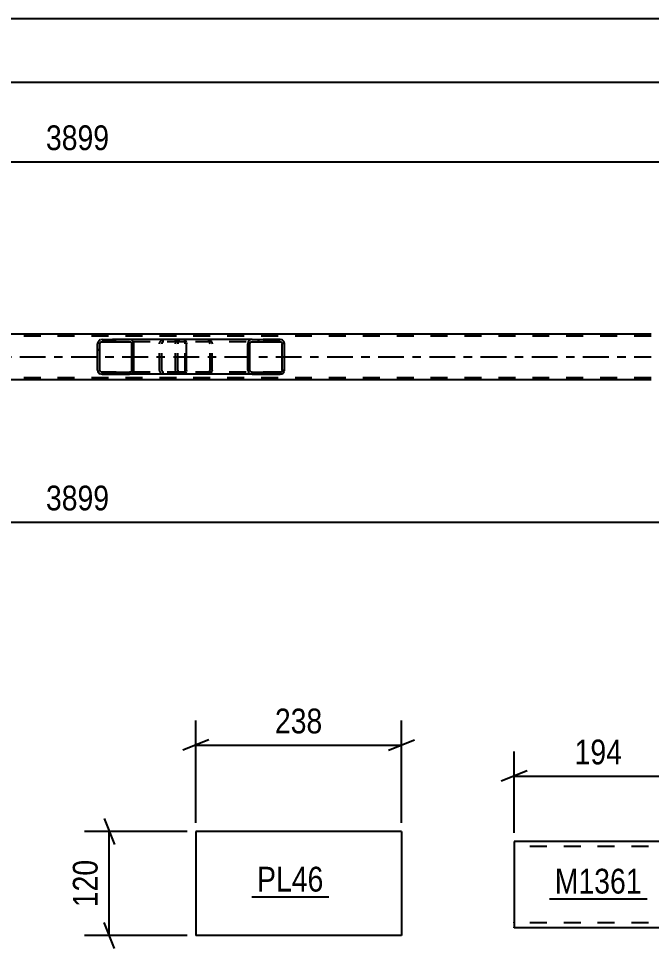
# Model space of a CAD drawing. Header units: millimetres. Extents: x 0 to 841, y 0 to 594.
# Drawn here: x 659.4 to 732.6, y 152.9 to 260.3 of the extents above; entities that cross this region are included whole.
import ezdxf

# ---------------------------------------------------------------- set-up
doc = ezdxf.new("R2010")
doc.units = ezdxf.units.MM
doc.linetypes.add('DXK_LINE_DOT2', pattern=[3.9198, 1.9599, -1.9599])
doc.linetypes.add('DXK_LINE_DOT3', pattern=[5.9187, 2.979, -0.9799, 0.9799, -0.9799])
doc.styles.add('Arial Narrow', font='ARIALN.TTF', dxfattribs={"height": 0.2})

# ---------------------------------------------------------------- blocks, each defined once
blk = doc.blocks.new('Part-275727060-5517 - 5511')
at = {"color": 2, "linetype": 'Continuous'}
for p, q in [((703.68, 166.36), (679.9, 166.36)), ((679.9, 166.36), (679.9, 154.36)), ((703.68, 166.36), (703.68, 154.36)), ((703.68, 154.36), (679.9, 154.36))]:
    blk.add_line(p, q, dxfattribs=at)
blk = doc.blocks.new('Part-275727060-3961 - 3899')
at = {"color": 7, "linetype": 'DXK_LINE_DOT2'}
for p, q in [((732.53, 223.61), (73.61, 223.61)), ((732.53, 218.81), (73.61, 218.81))]:
    blk.add_line(p, q, dxfattribs=at)
at = {"color": 2, "linetype": 'Continuous'}
for p, q in [((732.53, 223.85), (596.53, 223.85)), ((732.53, 218.57), (596.53, 218.57))]:
    blk.add_line(p, q, dxfattribs=at)
at = {"color": 7, "linetype": 'DXK_LINE_DOT3'}
blk.add_line((73.61, 221.21), (732.53, 221.21), dxfattribs=at)
blk = doc.blocks.new('Part-275727060-3962 - 3899')
at = {"linetype": 'Continuous'}
h = blk.add_hatch(dxfattribs=at)
h.set_pattern_fill('', scale=0.7, style=0, pattern_type=0)
h.set_pattern_definition([(45, (690.1171, 222.9175), (-1.57154, 1.57154), [])])
h.paths.add_polyline_path([(690.16, 222.73), (690.12, 222.92), (690.01, 223.07), (689.84, 223.18), (689.65, 223.21), (686.41, 223.21), (686.21, 223.18), (686.05, 223.07), (685.94, 222.92), (685.9, 222.73), (685.9, 219.69), (685.94, 219.51), (686.05, 219.35), (686.21, 219.25), (686.41, 219.21), (689.65, 219.21), (689.84, 219.25), (690.01, 219.35), (690.12, 219.51), (690.16, 219.69)])
h.paths.add_polyline_path([(689.88, 219.6), (689.83, 219.52), (689.74, 219.47), (689.65, 219.45), (686.41, 219.45), (686.31, 219.47), (686.23, 219.52), (686.17, 219.6), (686.15, 219.69), (686.15, 222.73), (686.17, 222.83), (686.23, 222.9), (686.31, 222.96), (686.41, 222.97), (689.65, 222.97), (689.74, 222.96), (689.83, 222.9), (689.88, 222.83), (689.9, 222.73), (689.9, 219.69)])
at = {"color": 7, "linetype": 'DXK_LINE_DOT2'}
for p, q in [((677.55, 222.73), (677.59, 222.92)), ((677.55, 219.69), (677.55, 222.73)), ((677.82, 222.83), (677.81, 222.73)), ((677.81, 219.69), (677.81, 222.73)), ((677.88, 222.9), (677.82, 222.83)), ((677.87, 223.18), (678.06, 223.21)), ((677.96, 222.96), (677.88, 222.9)), ((678.06, 222.97), (677.96, 222.96)), ((678.54, 223.21), (678.06, 223.21)), ((689.65, 222.97), (678.06, 222.97)), ((681.3, 223.21), (681.49, 223.18)), ((681.39, 222.96), (681.3, 222.97)), ((681.48, 222.9), (681.39, 222.96)), ((681.53, 222.83), (681.48, 222.9)), ((681.55, 222.73), (681.53, 222.83)), ((681.55, 219.69), (681.55, 222.73)), ((681.77, 222.92), (681.81, 222.73)), ((681.81, 219.69), (681.81, 222.73)), ((689.65, 223.21), (686.41, 223.21)), ((677.59, 219.51), (677.55, 219.69)), ((677.81, 219.69), (677.82, 219.6)), ((677.82, 219.6), (677.88, 219.52)), ((678.06, 219.21), (677.87, 219.25)), ((677.88, 219.52), (677.96, 219.47)), ((677.96, 219.47), (678.06, 219.45)), ((689.65, 219.45), (678.06, 219.45)), ((678.54, 219.21), (678.06, 219.21)), ((681.3, 219.45), (681.39, 219.47)), ((681.49, 219.25), (681.3, 219.21)), ((681.39, 219.47), (681.48, 219.52)), ((681.48, 219.52), (681.53, 219.6)), ((681.53, 219.6), (681.55, 219.69)), ((681.81, 219.69), (681.77, 219.51)), ((686.41, 219.21), (689.65, 219.21))]:
    blk.add_line(p, q, dxfattribs=at)
at = {"color": 2, "linetype": 'Continuous'}
for p, q in [((686.41, 223.21), (678.54, 223.21)), ((685.94, 222.92), (685.9, 222.73)), ((685.9, 219.69), (685.9, 222.73)), ((686.15, 222.73), (686.17, 222.83)), ((686.15, 219.69), (686.15, 222.73)), ((686.17, 222.83), (686.23, 222.9)), ((686.41, 223.21), (686.21, 223.18)), ((686.23, 222.9), (686.31, 222.96)), ((686.31, 222.96), (686.41, 222.97)), ((686.41, 223.21), (689.65, 223.21)), ((686.41, 222.97), (689.65, 222.97)), ((689.84, 223.18), (689.65, 223.21)), ((689.65, 222.97), (689.74, 222.96)), ((689.74, 222.96), (689.83, 222.9)), ((689.83, 222.9), (689.88, 222.83)), ((689.88, 222.83), (689.9, 222.73)), ((689.9, 219.69), (689.9, 222.73)), ((690.16, 222.73), (690.12, 222.92)), ((690.16, 219.69), (690.16, 222.73)), ((686.41, 219.21), (678.54, 219.21)), ((685.9, 219.69), (685.94, 219.51)), ((686.17, 219.6), (686.15, 219.69)), ((686.23, 219.52), (686.17, 219.6)), ((686.21, 219.25), (686.41, 219.21)), ((686.31, 219.47), (686.23, 219.52)), ((686.41, 219.45), (686.31, 219.47)), ((686.41, 219.45), (689.65, 219.45)), ((686.41, 219.21), (689.65, 219.21)), ((689.74, 219.47), (689.65, 219.45)), ((689.65, 219.21), (689.84, 219.25)), ((689.83, 219.52), (689.74, 219.47)), ((689.88, 219.6), (689.83, 219.52)), ((689.9, 219.69), (689.88, 219.6)), ((690.12, 219.51), (690.16, 219.69))]:
    blk.add_line(p, q, dxfattribs=at)
at = {"color": 7, "linetype": 'DXK_LINE_DOT2'}
for centre, start, end in [((678.04, 222.71), 110.7583, 155.68), ((681.32, 222.71), 24.3199, 69.2417), ((678.04, 219.71), 204.3199, 249.2417), ((681.32, 219.71), 290.7583, 335.68)]:
    blk.add_arc(centre, 0.496, start, end, dxfattribs=at)
at = {"color": 2, "linetype": 'Continuous'}
for centre, start, end in [((686.39, 222.71), 110.7583, 155.68), ((689.66, 222.71), 24.32, 69.2417), ((686.39, 219.71), 204.32, 249.2417), ((689.66, 219.71), 290.7583, 335.68)]:
    blk.add_arc(centre, 0.496, start, end, dxfattribs=at)
blk = doc.blocks.new('Part-275727060-3963 - 3899')
at = {"linetype": 'Continuous'}
h = blk.add_hatch(dxfattribs=at)
h.set_pattern_fill('', scale=0.7, style=0, pattern_type=0)
h.set_pattern_definition([(45, (672.7065, 222.9175), (-1.57154, 1.57154), [])])
h.paths.add_polyline_path([(672.74, 222.73), (672.71, 222.92), (672.6, 223.07), (672.43, 223.18), (672.24, 223.21), (669.06, 223.21), (668.87, 223.18), (668.7, 223.07), (668.59, 222.92), (668.55, 222.73), (668.55, 219.69), (668.59, 219.51), (668.7, 219.35), (668.87, 219.25), (669.06, 219.21), (672.24, 219.21), (672.43, 219.25), (672.6, 219.35), (672.71, 219.51), (672.74, 219.69)])
h.paths.add_polyline_path([(672.47, 219.6), (672.42, 219.52), (672.34, 219.47), (672.24, 219.45), (669.06, 219.45), (668.96, 219.47), (668.88, 219.52), (668.83, 219.6), (668.81, 219.69), (668.81, 222.73), (668.83, 222.83), (668.88, 222.9), (668.96, 222.96), (669.06, 222.97), (672.24, 222.97), (672.34, 222.96), (672.42, 222.9), (672.47, 222.83), (672.49, 222.73), (672.49, 219.69)])
at = {"color": 2, "linetype": 'Continuous'}
for p, q in [((668.59, 222.92), (668.55, 222.73)), ((668.55, 219.69), (668.55, 222.73)), ((668.81, 222.73), (668.83, 222.83)), ((668.81, 219.69), (668.81, 222.73)), ((668.83, 222.83), (668.88, 222.9)), ((669.06, 223.21), (668.87, 223.18)), ((668.88, 222.9), (668.96, 222.96)), ((668.96, 222.96), (669.06, 222.97)), ((669.06, 223.21), (672.24, 223.21)), ((669.06, 222.97), (672.24, 222.97)), ((678.54, 223.21), (672.24, 223.21)), ((672.43, 223.18), (672.24, 223.21)), ((672.24, 222.97), (672.34, 222.96)), ((672.34, 222.96), (672.42, 222.9)), ((672.42, 222.9), (672.47, 222.83)), ((672.47, 222.83), (672.49, 222.73)), ((672.49, 219.69), (672.49, 222.73)), ((672.74, 222.73), (672.71, 222.92)), ((672.74, 219.69), (672.74, 222.73)), ((678.54, 223.21), (678.65, 223.18)), ((678.65, 223.18), (678.73, 223.07)), ((678.73, 223.07), (678.79, 222.92)), ((678.79, 222.92), (678.81, 222.73)), ((678.81, 219.69), (678.81, 222.73)), ((668.55, 219.69), (668.59, 219.51)), ((668.83, 219.6), (668.81, 219.69)), ((668.88, 219.52), (668.83, 219.6)), ((668.87, 219.25), (669.06, 219.21)), ((668.96, 219.47), (668.88, 219.52)), ((669.06, 219.45), (668.96, 219.47)), ((669.06, 219.45), (672.24, 219.45)), ((669.06, 219.21), (672.24, 219.21)), ((672.34, 219.47), (672.24, 219.45)), ((672.24, 219.21), (672.43, 219.25)), ((678.54, 219.21), (672.24, 219.21)), ((672.42, 219.52), (672.34, 219.47)), ((672.47, 219.6), (672.42, 219.52)), ((672.49, 219.69), (672.47, 219.6)), ((672.71, 219.51), (672.74, 219.69)), ((678.65, 219.25), (678.54, 219.21)), ((678.73, 219.35), (678.65, 219.25)), ((678.79, 219.51), (678.73, 219.35)), ((678.81, 219.69), (678.79, 219.51))]:
    blk.add_line(p, q, dxfattribs=at)
at = {"color": 7, "linetype": 'DXK_LINE_DOT2'}
for p, q in [((672.24, 223.21), (669.06, 223.21)), ((678.54, 222.97), (669.06, 222.97)), ((675.71, 222.73), (675.74, 222.92)), ((675.71, 219.69), (675.71, 222.73)), ((675.98, 222.83), (675.96, 222.73)), ((675.96, 219.69), (675.96, 222.73)), ((676.03, 222.9), (675.98, 222.83)), ((676.02, 223.18), (676.21, 223.21)), ((676.11, 222.96), (676.03, 222.9)), ((676.21, 222.97), (676.11, 222.96)), ((677.55, 222.97), (677.55, 223.21)), ((678.59, 222.96), (678.54, 222.97)), ((678.64, 222.9), (678.59, 222.96)), ((678.67, 222.83), (678.64, 222.9)), ((678.68, 222.73), (678.67, 222.83)), ((678.68, 219.69), (678.68, 222.73)), ((678.54, 219.45), (669.06, 219.45)), ((672.24, 219.21), (669.06, 219.21)), ((675.74, 219.51), (675.71, 219.69)), ((675.96, 219.69), (675.98, 219.6)), ((675.98, 219.6), (676.03, 219.52)), ((676.21, 219.21), (676.02, 219.25)), ((676.03, 219.52), (676.11, 219.47)), ((676.11, 219.47), (676.21, 219.45)), ((677.55, 219.21), (677.55, 219.45)), ((678.54, 219.45), (678.59, 219.47)), ((678.59, 219.47), (678.64, 219.52)), ((678.64, 219.52), (678.67, 219.6)), ((678.67, 219.6), (678.68, 219.69))]:
    blk.add_line(p, q, dxfattribs=at)
at = {"color": 2, "linetype": 'Continuous'}
for centre, start, end in [((669.04, 222.72), 111.1941, 156.1506), ((672.26, 222.72), 23.8494, 68.8059), ((669.04, 219.71), 203.8494, 248.8059), ((672.26, 219.71), 291.1941, 336.1506)]:
    blk.add_arc(centre, 0.492, start, end, dxfattribs=at)
at = {"color": 7, "linetype": 'DXK_LINE_DOT2'}
for centre, start, end in [((676.19, 222.72), 111.1941, 156.1506), ((676.19, 219.71), 203.8494, 248.8059)]:
    blk.add_arc(centre, 0.492, start, end, dxfattribs=at)
blk = doc.blocks.new('Part-275727060-17681 - 17680')
at = {"color": 2, "linetype": 'Continuous'}
for p, q in [((736.16, 165.23), (716.72, 165.23)), ((716.72, 165.23), (716.72, 155.32)), ((736.16, 165.23), (736.16, 155.23)), ((716.72, 155.23), (716.72, 155.32)), ((736.16, 155.23), (716.72, 155.23))]:
    blk.add_line(p, q, dxfattribs=at)
at = {"color": 7, "linetype": 'DXK_LINE_DOT2'}
for p, q in [((736.16, 164.63), (716.72, 164.63)), ((716.72, 155.83), (716.72, 155.88)), ((736.16, 155.83), (716.72, 155.83)), ((736.16, 155.83), (736.16, 155.88))]:
    blk.add_line(p, q, dxfattribs=at)
blk = doc.blocks.new('StraightDimension-275727060-5519 - 5511')
at = {"color": 7, "linetype": 'Continuous'}
for p, q in [((669.3, 167.86), (670.5, 164.86)), ((678.9, 166.36), (667.05, 166.36)), ((669.9, 154.36), (669.9, 166.36)), ((670.5, 152.86), (669.3, 155.86)), ((678.9, 154.36), (667.05, 154.36))]:
    blk.add_line(p, q, dxfattribs=at)
at = {"color": 0}
blk.add_wipeout([(669.15, 163.7), (664.95, 163.7), (664.95, 157.02), (669.15, 157.02)], dxfattribs=at)
at = {"color": 3, "style": 'Arial Narrow'}
blk.add_text('120', height=2.863, rotation=90.0002, dxfattribs=at).set_placement((668.55, 157.62))
blk = doc.blocks.new('StraightDimension-275727060-5530 - 5511')
at = {"color": 7, "linetype": 'Continuous'}
for p, q in [((679.9, 167.36), (679.9, 179.21)), ((703.68, 167.36), (703.68, 179.21)), ((681.4, 176.96), (678.4, 175.76)), ((679.9, 176.36), (703.68, 176.36)), ((702.18, 175.76), (705.18, 176.96))]:
    blk.add_line(p, q, dxfattribs=at)
at = {"color": 0}
blk.add_wipeout([(695.13, 177.11), (695.13, 181.31), (688.45, 181.31), (688.45, 177.11)], dxfattribs=at)
at = {"color": 3, "style": 'Arial Narrow'}
blk.add_text('238', height=2.863, dxfattribs=at).set_placement((689.05, 177.71))
blk = doc.blocks.new('StraightDimension-275727060-4253 - 3899')
at = {"color": 7, "linetype": 'Continuous'}
for p, q in [((741.15, 217.57), (741.15, 191.69)), ((591.33, 209.17), (591.33, 191.69)), ((592.83, 202.73), (589.83, 201.53)), ((591.33, 202.13), (741.15, 202.13)), ((739.65, 201.53), (742.65, 202.73))]:
    blk.add_line(p, q, dxfattribs=at)
at = {"color": 0}
blk.add_wipeout([(670.5, 202.88), (670.5, 207.08), (661.98, 207.08), (661.98, 202.88)], dxfattribs=at)
at = {"color": 3, "style": 'Arial Narrow'}
blk.add_text('3899', height=2.863, dxfattribs=at).set_placement((662.58, 203.48))
at = {"color": 0, "linetype": 'Continuous'}
blk.add_wipeout([(740.55, 201.43), (736.35, 201.43), (736.35, 191.09), (740.55, 191.09)], dxfattribs=at)
at = {"color": 3, "linetype": 'Continuous', "style": 'Arial Narrow'}
blk.add_text('17794', height=2.863, rotation=90.0002, dxfattribs=at).set_placement((739.95, 191.69))
blk = doc.blocks.new('StraightDimension-275727060-4231 - 3899')
at = {"color": 7, "linetype": 'Continuous'}
blk.add_line((64.35, 260.31), (741.79, 260.31), dxfattribs=at)
blk = doc.blocks.new('StraightDimension-275727060-4195 - 3899')
at = {"color": 7, "linetype": 'Continuous'}
for p, q in [((591.33, 233.25), (591.33, 246.61)), ((741.15, 224.85), (741.15, 246.61)), ((592.83, 244.36), (589.83, 243.16)), ((739.65, 243.16), (742.65, 244.36)), ((591.33, 243.76), (741.15, 243.76))]:
    blk.add_line(p, q, dxfattribs=at)
at = {"color": 0}
blk.add_wipeout([(670.5, 244.51), (670.5, 248.71), (661.98, 248.71), (661.98, 244.51)], dxfattribs=at)
at = {"color": 3, "style": 'Arial Narrow'}
blk.add_text('3899', height=2.863, dxfattribs=at).set_placement((662.58, 245.11))
blk = doc.blocks.new('StraightDimension-275727060-4210 - 3899')
at = {"color": 7, "linetype": 'Continuous'}
blk.add_line((64.99, 252.96), (741.15, 252.96), dxfattribs=at)
blk = doc.blocks.new('StraightDimension-275727060-17767 - 17680')
at = {"color": 7, "linetype": 'Continuous'}
for p, q in [((716.72, 166.23), (716.72, 175.63)), ((736.16, 166.23), (736.16, 175.63)), ((718.22, 173.38), (715.22, 172.18)), ((734.66, 172.18), (737.66, 173.38)), ((716.72, 172.78), (736.16, 172.78))]:
    blk.add_line(p, q, dxfattribs=at)
at = {"color": 0}
blk.add_wipeout([(729.78, 173.53), (729.78, 177.73), (723.1, 177.73), (723.1, 173.53)], dxfattribs=at)
at = {"color": 3, "style": 'Arial Narrow'}
blk.add_text('194', height=2.863, dxfattribs=at).set_placement((723.7, 174.13))
blk = doc.blocks.new('Mark-275727060-5513 - 5511')
at = {"color": 30, "linetype": 'Continuous'}
blk.add_line((686.39, 158.83), (695.27, 158.83), dxfattribs=at)
at = {"color": 0}
blk.add_wipeout([(694.67, 159.43), (694.67, 162.43), (686.99, 162.43), (686.99, 159.43)], dxfattribs=at)
blk.add_wipeout([(694.67, 159.43), (694.67, 162.43), (686.99, 162.43), (686.99, 159.43)], dxfattribs=at)
at = {"color": 3, "style": 'Arial Narrow'}
blk.add_text('PL46', height=2.863, dxfattribs=at).set_placement((686.99, 159.43))
blk = doc.blocks.new('Mark-275727060-17820 - 17680')
at = {"color": 30, "linetype": 'Continuous'}
blk.add_line((720.81, 158.6), (732.07, 158.6), dxfattribs=at)
at = {"color": 0}
blk.add_wipeout([(731.47, 159.2), (731.47, 162.2), (721.41, 162.2), (721.41, 159.2)], dxfattribs=at)
blk.add_wipeout([(731.47, 159.2), (731.47, 162.2), (721.41, 162.2), (721.41, 159.2)], dxfattribs=at)
at = {"color": 3, "style": 'Arial Narrow'}
blk.add_text('M1361', height=2.863, dxfattribs=at).set_placement((721.41, 159.2))

msp = doc.modelspace()

# ---------------------------------------------------------------- block references
for name in ['StraightDimension-275727060-4231 - 3899', 'Part-275727060-3961 - 3899', 'Part-275727060-3963 - 3899', 'Part-275727060-3962 - 3899', 'StraightDimension-275727060-4253 - 3899', 'StraightDimension-275727060-17767 - 17680', 'StraightDimension-275727060-5519 - 5511', 'Part-275727060-5517 - 5511', 'Part-275727060-17681 - 17680']:
    msp.add_blockref(name, (0, 0))

# ---------------------------------------------------------------- next in the draw order: block references
for name in ['StraightDimension-275727060-4195 - 3899', 'StraightDimension-275727060-5530 - 5511', 'Mark-275727060-5513 - 5511', 'Mark-275727060-17820 - 17680']:
    msp.add_blockref(name, (0, 0))

# ---------------------------------------------------------------- next in the draw order: block references
msp.add_blockref('StraightDimension-275727060-4210 - 3899', (0, 0))

doc.saveas('drawing.dxf')
